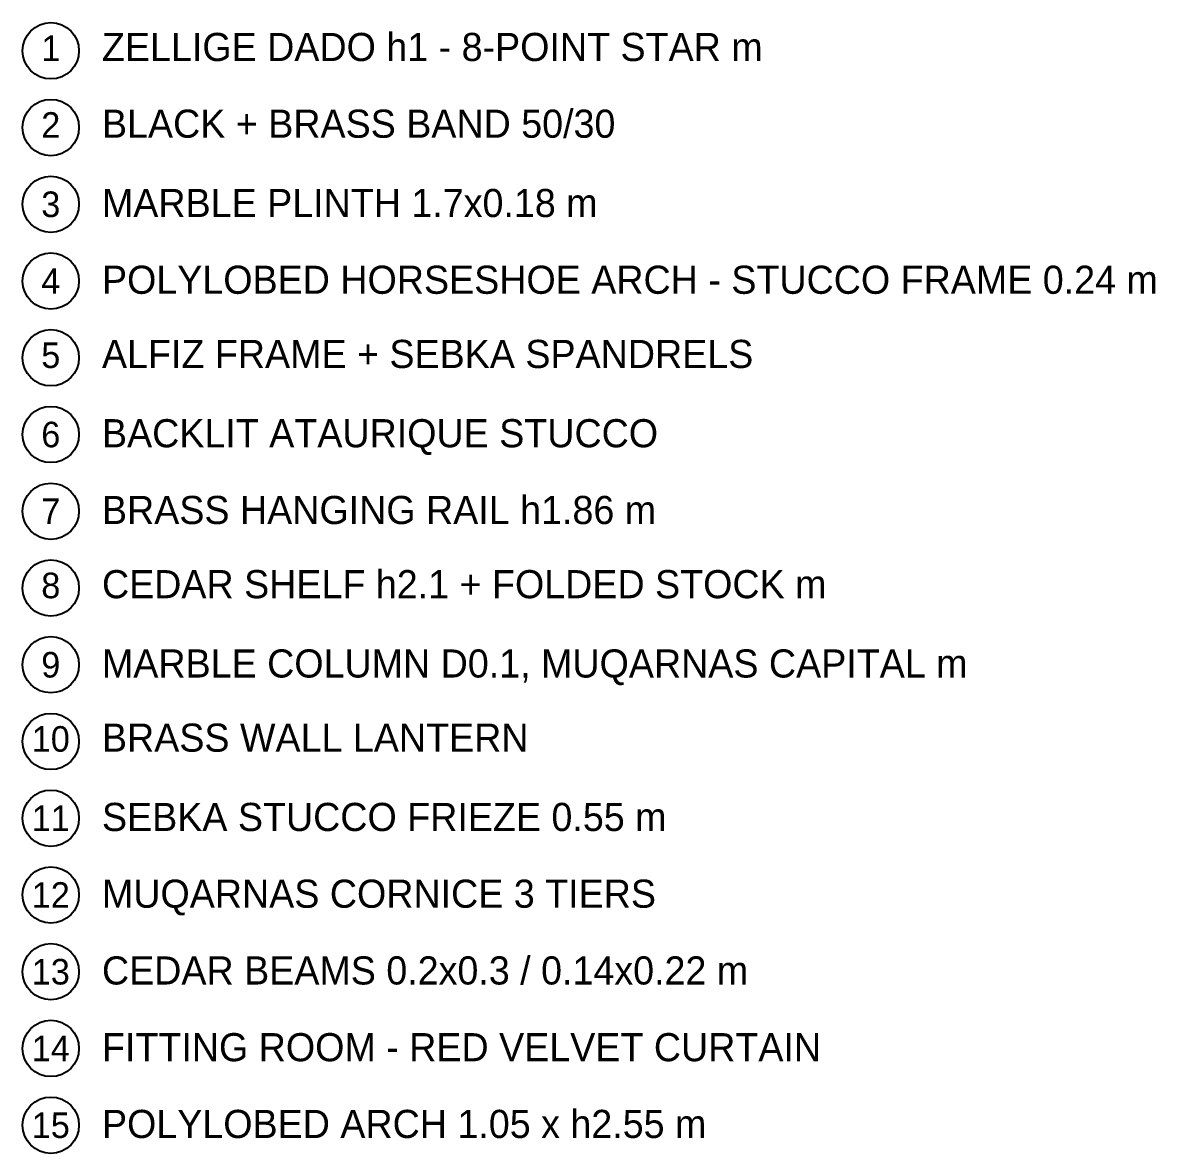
# Model space of a CAD drawing. Header units: metres. Extents: x 0 to 110, y 0 to 17.
# Drawn here: x 105.87 to 110.298, y 1.14 to 5.56 of the extents above; entities that cross this region are included whole.
import ezdxf
from ezdxf.enums import TextEntityAlignment as Align

# ---------------------------------------------------------------- set-up
doc = ezdxf.new("R2010")
doc.units = ezdxf.units.M
doc.layers.add('A-ANNO', color=2, linetype='CONTINUOUS')

msp = doc.modelspace()

# ---------------------------------------------------------------- linework, layer by layer
at = {"layer": 'A-ANNO'}
for centre in [(105.98, 5.45), (105.98, 5.15), (105.98, 4.85), (105.98, 4.55), (105.98, 4.25), (105.98, 3.95), (105.98, 3.65), (105.98, 3.35), (105.98, 3.05), (105.98, 2.75), (105.98, 2.45), (105.98, 2.15), (105.98, 1.85), (105.98, 1.55), (105.98, 1.25)]:
    msp.add_circle(centre, 0.11, dxfattribs=at)

# ---------------------------------------------------------------- texts
for s, p in [('1', (105.98, 5.41)), ('2', (105.98, 5.11)), ('3', (105.98, 4.8)), ('4', (105.98, 4.5)), ('5', (105.98, 4.21)), ('6', (105.98, 3.9)), ('7', (105.98, 3.6)), ('8', (105.98, 3.31)), ('9', (105.98, 3)), ('10', (105.98, 2.71)), ('11', (105.98, 2.4)), ('12', (105.98, 2.1)), ('13', (105.98, 1.8)), ('14', (105.98, 1.5)), ('15', (105.98, 1.2))]:
    msp.add_text(s, height=0.1, dxfattribs=at).set_placement(p, align=Align.CENTER)
for s, p in [('ZELLIGE DADO h1 - 8-POINT STAR m', (106.18, 5.41)), ('BLACK + BRASS BAND 50/30', (106.18, 5.11)), ('MARBLE PLINTH 1.7x0.18 m', (106.18, 4.8)), ('POLYLOBED HORSESHOE ARCH - STUCCO FRAME 0.24 m', (106.18, 4.5)), ('ALFIZ FRAME + SEBKA SPANDRELS', (106.18, 4.21)), ('BACKLIT ATAURIQUE STUCCO', (106.18, 3.9)), ('BRASS HANGING RAIL h1.86 m', (106.18, 3.6)), ('CEDAR SHELF h2.1 + FOLDED STOCK m', (106.18, 3.31)), ('MARBLE COLUMN D0.1, MUQARNAS CAPITAL m', (106.18, 3)), ('BRASS WALL LANTERN', (106.18, 2.71)), ('SEBKA STUCCO FRIEZE 0.55 m', (106.18, 2.4)), ('MUQARNAS CORNICE 3 TIERS', (106.18, 2.1)), ('CEDAR BEAMS 0.2x0.3 / 0.14x0.22 m', (106.18, 1.8)), ('FITTING ROOM - RED VELVET CURTAIN', (106.18, 1.5)), ('POLYLOBED ARCH 1.05 x h2.55 m', (106.18, 1.2))]:
    msp.add_text(s, height=0.11, dxfattribs=at).set_placement(p)

doc.saveas('drawing.dxf')
